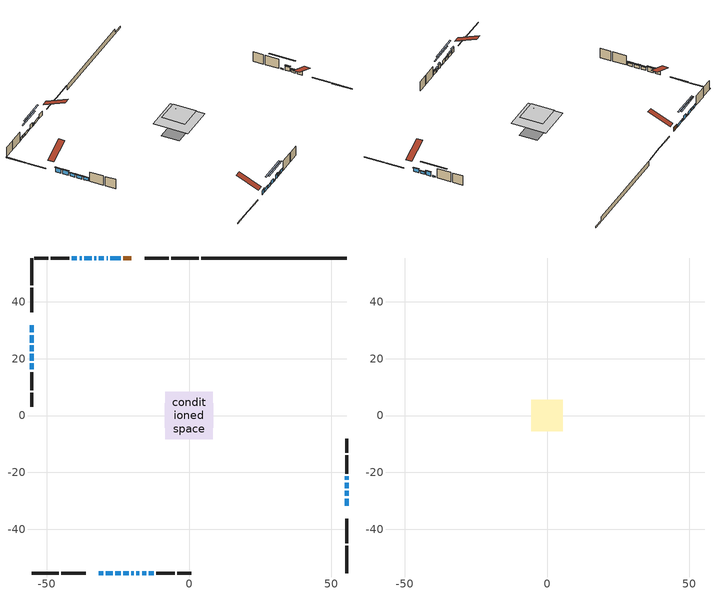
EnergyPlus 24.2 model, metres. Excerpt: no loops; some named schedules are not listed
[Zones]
conditioned space
 floor outside (Floor1 construction): -1.05,-1.05 -1.05,1.05 1.05,1.05 1.05,-1.05 z0.18
 floor adiabatic (AdiabaticFloorConstruction): -8.29,-8.29 -8.29,8.29 8.29,8.29 8.29,-8.29 z2.62
 floor foundation (Slab1 construction): -8.45,-4.31 -8.45,4.31 8.45,4.31 8.45,-4.31 z-2.26
 wall outside (RimJoist1 construction): 3.38,55.37 -6.18,55.37 / -55.37,-55.37 -45.81,-55.37 / -55.37,55.37 -55.37,45.81 / 55.37,-55.37 55.37,-45.81 z0.18:0.48
 wall outside (RimJoist2 construction): -7.11,55.37 -15.61,55.37 / -44.88,-55.37 -36.38,-55.37 / -55.37,44.88 -55.37,36.38 / 55.37,-44.88 55.37,-36.38 z0.18:0.48
 wall outside (AdiabaticWallConstruction 1): -20.32,55.37 -23.07,55.37 z0.18:2.21
 wall outside (AdiabaticWallConstruction): 55.37,-31.66 55.37,-29.22 / -23.08,-55.37 -21.25,-55.37 z0.18:2.01; -31.66,-55.37 -30.14,-55.37 / -55.37,31.66 -55.37,29.22 / -55.37,28.29 -55.37,25.55 / 55.37,-25.54 55.37,-23.55 / -18.48,-55.37 -17.41,-55.37 z0.18:2.31; 55.37,-28.29 55.37,-26.46 / -24,55.37 -27.66,55.37 / -28.58,55.37 -28.97,55.37 / -25.84,-55.37 -24.01,-55.37 / -34.19,55.37 -36.86,55.37 / -37.79,55.37 -38.47,55.37 / -39.4,55.37 -41.23,55.37 / -16.49,-55.37 -15.11,-55.37 z0.18:1.4; -29.21,-55.37 -26.77,-55.37 / -55.37,24.62 -55.37,22.64 / -55.37,21.71 -55.37,19.27 / -55.37,18.34 -55.37,16.21 / -14.19,-55.37 -12.36,-55.37 z0.18:1.7; 55.37,-22.63 55.37,-21.41 / -32.65,55.37 -33.26,55.37 / -20.33,-55.37 -19.41,-55.37 z0.18:0.79; -29.89,55.37 -31.72,55.37 z0.18:2.21
 wall outside (Wall1 construction): -42.16,55.37 -48.59,55.37 / -11.43,-55.37 -5,-55.37 / -55.37,15.28 -55.37,8.85 / 55.37,-20.48 55.37,-14.05 z0.18:5.06
 wall outside (Wall2 construction): -49.52,55.37 -54.44,55.37 / -4.07,-55.37 0.85,-55.37 / -55.37,7.92 -55.37,3 / 55.37,-13.12 55.37,-8.2 z0.18:5.06
 wall foundation (FoundationWall1 construction): 4.31,55.37,-2.26 4.31,55.37,0.18 50.26,55.37,0.18 50.26,55.37,-1.53 55.37,55.37,-1.53 55.37,55.37,-2.26
 window (WindowConstruction): 55.37,-31.66 55.37,-29.22 z0.18:2.01
 window (WindowConstruction 8): -31.66,-55.37 -30.14,-55.37 z0.18:2.31
 window (WindowConstruction 9): -55.37,31.66 -55.37,29.22 z0.18:2.31
 window (WindowConstruction 10): -55.37,28.29 -55.37,25.55 z0.18:2.31
 window (WindowConstruction 11): 55.37,-28.29 55.37,-26.47 z0.18:1.4
 window (WindowConstruction 12): -24,55.37 -27.66,55.37 z0.18:1.4
 window (WindowConstruction 13): -28.58,55.37 -28.97,55.37 z0.18:1.4
 window (WindowConstruction 14): -29.21,-55.37 -26.77,-55.37 z0.18:1.7
 window (WindowConstruction 1): 55.37,-25.54 55.37,-23.56 z0.18:2.31
 window (WindowConstruction 15): -25.84,-55.37 -24.01,-55.37 z0.18:1.4
 window (WindowConstruction 16): -55.37,24.62 -55.37,22.64 z0.18:1.7
 window (WindowConstruction 17): -55.37,21.71 -55.37,19.27 z0.18:1.7
 window (WindowConstruction 18): -55.37,18.34 -55.37,16.21 z0.18:1.7
 window (WindowConstruction 19): 55.37,-22.63 55.37,-21.41 z0.18:0.79
 window (WindowConstruction 20): -29.89,55.37 -31.72,55.37 z0.18:2.21
 window (WindowConstruction 21): -32.65,55.37 -33.26,55.37 z0.18:0.79
 window (WindowConstruction 22): -23.08,-55.37 -21.25,-55.37 z0.18:2.01
 window (WindowConstruction 2): -34.19,55.37 -36.86,55.37 z0.18:1.4
 window (WindowConstruction 23): -20.33,-55.37 -19.41,-55.37 z0.18:0.79
 window (WindowConstruction 3): -37.79,55.37 -38.47,55.37 z0.18:1.4
 window (WindowConstruction 4): -39.4,55.37 -41.23,55.37 z0.18:1.4
 window (WindowConstruction 5): -18.48,-55.37 -17.42,-55.37 z0.18:2.31
 window (WindowConstruction 6): -16.49,-55.37 -15.11,-55.37 z0.18:1.4
 window (WindowConstruction 7): -14.19,-55.37 -12.36,-55.37 z0.18:1.7
 door (Door): -20.32,55.37 -23.07,55.37 z0.18:2.21
 ceiling adiabatic (AdiabaticFloorConstruction): 8.29,-8.29 8.29,8.29 -8.29,8.29 -8.29,-8.29 z2.62
 roof outside (Roof2 construction): -2.94,2.94 -2.94,-2.94 2.94,-2.94 2.94,2.94 z5.06
attic - vented
 floor to conditioned space (Floor2 construction Reversed): -5.49,-5.49 -5.49,5.49 5.49,5.49 5.49,-5.49 z5.06
 roof outside (Roof1 construction): -19.39,55.37,5.06 -19.39,44.82,9.45 -16.54,44.82,9.45 -16.54,55.37,5.06; -32.59,-55.37,5.06 -32.59,-44.82,9.45 -35.45,-44.82,9.45 -35.45,-55.37,5.06; -55.37,32.59,5.06 -44.82,32.59,9.45 -44.82,35.45,9.45 -55.37,35.45,5.06; 55.37,-32.59,5.06 44.82,-32.59,9.45 44.82,-35.45,9.45 55.37,-35.45,5.06
shading: 55.37,-28.92 55.37,-31.96 55.78,-31.96 55.78,-28.92 z2.31; -29.84,-55.37 -31.96,-55.37 -31.96,-55.78 -29.84,-55.78 z2.61; -55.37,28.92 -55.37,31.96 -55.78,31.96 -55.78,28.92 z2.61; -55.37,25.25 -55.37,28.59 -55.78,28.59 -55.78,25.25 z2.61; 55.37,-26.17 55.37,-28.59 55.78,-28.59 55.78,-26.17 z1.7; -26.47,-55.37 -29.51,-55.37 -29.51,-55.78 -26.47,-55.78 z2; 55.37,-23.26 55.37,-25.84 55.78,-25.84 55.78,-23.26 z2.61; -23.71,-55.37 -26.14,-55.37 -26.14,-55.78 -23.71,-55.78 z1.7; -55.37,22.34 -55.37,24.92 -55.78,24.92 -55.78,22.34 z2; -55.37,18.97 -55.37,22.01 -55.78,22.01 -55.78,18.97 z2; -55.37,15.91 -55.37,18.64 -55.78,18.64 -55.78,15.91 z2; 55.37,-15.72 55.37,-28.32 55.78,-28.32 55.78,-15.72 z6.48; -37.41,55.37 -24.2,55.37 -24.2,55.78 -37.41,55.78 z7.9; -38.95,55.37 -26.96,55.37 -26.96,55.78 -38.95,55.78 z6.48; -15.56,-55.37 -28.77,-55.37 -28.77,-55.78 -15.56,-55.78 z7.7; -13.72,-55.37 -26.02,-55.37 -26.02,-55.78 -13.72,-55.78 z6.48; -17.12,-55.37 -18.78,-55.37 -18.78,-55.78 -17.12,-55.78 z2.61; -14.82,-55.37 -16.78,-55.37 -16.78,-55.78 -14.82,-55.78 z1.7; -12.06,-55.37 -14.48,-55.37 -14.48,-55.78 -12.06,-55.78 z2
[Building]
Building 1: Terrain=Suburbs
[Site:Location]
Vancouver Intl AP_BC: Latitude {deg}=49.19; Longitude {deg}=-123.18; Time Zone {hr}=-8; Elevation {m}=4; Keep Site Location Information=Yes
[Site:GroundTemperature:Shallow]
8.06451, 6.96315, 6.87495, 7.3976, 9.49575, 11.5841, 13.3946, 14.5416, 14.639, 13.7062, 11.9418, 9.91751
[Site:WaterMainsTemperature]
Calculation Method=Schedule; Temperature Schedule=mains temperature schedule
[Material] Roughness=Rough; Thermal Absorptance=0.9
Name | Thickness {m} | Conductivity {W/m-K} | Density {kg/m3} | Specific Heat {J/kg-K} | Solar Absorptance | Visible Absorptance
asphalt or fiberglass shingles | 0.00635 | 0.162714 | 1121.4 | 1465.45 | 0.4 | 0.4
ceiling loosefill ins | 0.254 | 0.0480833 | 16.02 | 1046.75 | 0.7 | 0.7
ceiling stud and cavity | 0.1397 | 0.158674 | 65.682 | 1177.47 | 0.7 | 0.7
concrete 4.0 in. | 0.1016 | 1.803125 | 2242.8 | 837.4 | 0.7 | 0.7
concrete 8.0 in. | 0.2032 | 1.803125 | 2242.8 | 837.4 | 0.7 | 0.7
door material | 0.04445 | 0.0451087 | 512.64 | 1214.23 | 0.7 | 0.7
exterior vertical ins | 0.0363136 | 0.029427 | 32.04 | 1214.23 | 0.7 | 0.7
floor covering | 0.0127 | 0.0433444 | 54.468 | 1339.84 | 0.6 | 0.6
floor rigid ins | 0.103632 | 0.029427 | 32.04 | 1214.23 | 0.7 | 0.7
floor rigid ins 1; wall rigid ins 1 | 0.512978 | 0.029427 | 32.04 | 1214.23 | 0.7 | 0.7
floor stud and cavity | 0.1397 | 0.219045 | 92.3553 | 1139.71 | 0.7 | 0.7
floor stud and cavity 1 | 0.1397 | 1.75129 | 37.0049 | 1207.88 | 0.7 | 0.7
furniture material conditioned space 1 | 0.1524 | 0.115458 | 640.8 | 1214.23 | 0.6 | 0.6
gypsum board | 0.0127 | 0.160291 | 801 | 837.4 | 0.6 | 0.6
gypsum board 1 | 0.0127 | 0.160291 | 801 | 837.4 | 0.7 | 0.7
osb sheathing 0.5 in. | 0.0127 | 0.115458 | 512.64 | 1214.23 | 0.7 | 0.7
osb sheathing 0.75 in. | 0.01905 | 0.115458 | 512.64 | 1214.23 | 0.7 | 0.7
osb sheathing 2.0 in. | 0.0508 | 0.115458 | 512.64 | 1214.23 | 0.7 | 0.7
rim joist rigid ins; roof rigid ins; wall rigid ins | 0.051816 | 0.029427 | 32.04 | 1214.23 | 0.7 | 0.7
rim joist stud and cavity | 0.0508 | 0.0371501 | 125.044 | 1163.47 | 0.6 | 0.6
rim joist stud and cavity 1 | 0.0508 | 0.0348186 | 125.044 | 1163.47 | 0.6 | 0.6
roof stud and cavity | 0.2032 | 0.114833 | 78.34581 | 1123.46 | 0.7 | 0.7
wall stud and cavity | 0.1397 | 0.278387 | 139.0536 | 1170.24 | 0.7 | 0.7
wall stud and cavity 1 | 0.1397 | 0.333365 | 139.0536 | 1170.24 | 0.7 | 0.7
wall stud and cavity 2 | 0.0889 | 0.380278 | 52.3479 | 1209.89 | 0.7 | 0.7
wall stud and cavity 3 | 0.0889 | 0.391764 | 83.0341 | 1211.67 | 0.7 | 0.7
wood siding | 0.0254 | 0.102417 | 544.68 | 1172.36 | 0.4 | 0.4
wood siding 1; wood siding 2; wood siding 3 | 0.0254 | 0.102417 | 544.68 | 1172.36 | 0.7 | 0.7
[WindowMaterial:SimpleGlazingSystem]
Name | U-Factor {W/m2-K} | Solar Heat Gain Coefficient
WindowMaterial | 2.87818 | 0.7
WindowMaterial 1 | 2.87931 | 0.7
WindowMaterial 10 | 2.98776 | 0.6
WindowMaterial 11 | 2.91111 | 0.68
WindowMaterial 12 | 2.89067 | 0.69
WindowMaterial 13 | 2.88499 | 0.7
WindowMaterial 14 | 2.88953 | 0.69
WindowMaterial 15 | 2.96789 | 0.62
WindowMaterial 16 | 2.918492 | 0.67
WindowMaterial 17 | 3.06555 | 0.49
WindowMaterial 18 | 2.8867 | 0.7
WindowMaterial 19 | 2.97868 | 0.61
WindowMaterial 2 | 2.93212 | 0.66
WindowMaterial 3 | 2.95029 | 0.64
WindowMaterial 4 | 2.904297 | 0.68
WindowMaterial 5 | 2.9077 | 0.68
WindowMaterial 6 | 2.915653 | 0.67
WindowMaterial 7 | 2.89408 | 0.69
WindowMaterial 8 | 2.8725 | 0.71
WindowMaterial 9 | 2.870229 | 0.71
[Construction]
AdiabaticFloorConstruction: floor stud and cavity 1, floor rigid ins 1, osb sheathing 0.75 in., floor covering
AdiabaticWallConstruction: wood siding 2, wall rigid ins 1, wall stud and cavity 2, gypsum board
AdiabaticWallConstruction 1: wood siding 3, wall rigid ins 1, wall stud and cavity 2, gypsum board
Door: door material
Floor1 construction: floor stud and cavity, floor rigid ins, osb sheathing 0.75 in., floor covering
Floor2 construction Reversed: gypsum board, ceiling stud and cavity, ceiling loosefill ins
FoundationWall1 construction: concrete 8.0 in., gypsum board 1
furniture construction conditioned space 1: furniture material conditioned space 1
PartitionWallConstruction: gypsum board, wall stud and cavity 3, gypsum board
RimJoist1 construction: wood siding 1, rim joist rigid ins, osb sheathing 2.0 in., rim joist stud and cavity
RimJoist2 construction: wood siding 1, rim joist rigid ins, osb sheathing 2.0 in., rim joist stud and cavity 1
Roof1 construction: asphalt or fiberglass shingles
Roof2 construction: asphalt or fiberglass shingles, roof rigid ins, osb sheathing 0.75 in., roof stud and cavity, gypsum board
Slab1 construction: concrete 4.0 in.
Wall1 construction: wood siding, wall rigid ins, osb sheathing 0.5 in., wall stud and cavity, gypsum board
Wall2 construction: wood siding, wall rigid ins, osb sheathing 0.5 in., wall stud and cavity 1, gypsum board
WindowConstruction: WindowMaterial
WindowConstruction 1: WindowMaterial 1
WindowConstruction 10: WindowMaterial 9
WindowConstruction 11; WindowConstruction 12; WindowConstruction 15; WindowConstruction 4: WindowMaterial 4
WindowConstruction 13: WindowMaterial 10
WindowConstruction 14: WindowMaterial 11
WindowConstruction 16: WindowMaterial 12
WindowConstruction 17: WindowMaterial 13
WindowConstruction 18: WindowMaterial 14
WindowConstruction 19: WindowMaterial 15
WindowConstruction 2; WindowConstruction 8: WindowMaterial 2
WindowConstruction 20: WindowMaterial 16
WindowConstruction 21: WindowMaterial 17
WindowConstruction 22: WindowMaterial 18
WindowConstruction 23: WindowMaterial 19
WindowConstruction 3: WindowMaterial 3
WindowConstruction 5: WindowMaterial 5
WindowConstruction 6: WindowMaterial 6
WindowConstruction 7: WindowMaterial 7
WindowConstruction 9: WindowMaterial 8
[Zone] Multiplier=1; Part of Total Floor Area=Yes
Name | Volume {m3}
attic - vented | 84.8872
conditioned space | 1203.3
[Space]
Name | Zone | Volume {m3}
attic - vented 1 | attic - vented | 84.8872
conditioned space 1 | conditioned space | 1203.3
[ZoneInfiltration:EffectiveLeakageArea]
infil attic - vented 1: Zone or Space=attic - vented 1; Schedule=Always On Discrete; Effective Air Leakage Area {cm2}=4989.93; Stack Coefficient=0.000305694; Wind Coefficient=1.18131e-05
[ZoneMixing]
whole house fan mix: Zone or Space=attic - vented; Schedule=Always On Continuous; Design Flow Rate Calculation Method=Flow/Zone; Design Flow Rate {m3/s}=0; Source Zone or Space=conditioned space
[SurfaceProperty:ExposedFoundationPerimeter]
Slab1: Exposed Perimeter Calculation Method=TotalExposedPerimeter; Total Exposed Perimeter {m}=51.055
[InternalMass] Zone or ZoneList=conditioned space; Space or SpaceList=conditioned space 1
Name | Construction | Surface Area {m2}
furniture mass conditioned space 1 | furniture construction conditioned space 1 | 169.972
partition wall mass | PartitionWallConstruction | 424.93
[Lights]
interior lighting: Zone or ZoneList or Space or SpaceList=conditioned space 1; Schedule=interior lighting schedule; Design Level Calculation Method=LightingLevel; Lighting Level {W}=343.2; Return Air Fraction=0; Fraction Radiant=0.6; Fraction Visible=0.2; Fraction Replaceable=1
[People]
occupants: Zone or ZoneList or Space or SpaceList=conditioned space 1; Number of People Schedule=occupants schedule; Number of People Calculation Method=People; Number of People=3; Fraction Radiant=0.314171; Sensible Heat Fraction=0.56303; Activity Level Schedule=occupants activity schedule; Carbon Dioxide Generation Rate {m3/s-W}=0; Enable ASHRAE 55 Comfort Warnings=No; Mean Radiant Temperature Calculation Type=EnclosureAveraged
[ElectricEquipment] Zone or ZoneList or Space or SpaceList=conditioned space 1; Design Level Calculation Method=EquipmentLevel
Name | Schedule | Design Level {W} | Fraction Latent | Fraction Radiant | Fraction Lost
clothes dryer | clothes dryer schedule | 140.772 | 0.015 | 0.081 | 0.85
clothes washer | clothes washer schedule | 32.1985 | 0.03 | 0.162 | 0.7
cooking range | cooking range schedule | 215.147 | 0.08 | 0.432 | 0.2
dishwasher | dishwasher schedule | 66.8632 | 0.3 | 0.18 | 0.4
fridge | fridge schedule | 72.9452 | 0 | 0.6 | 0
mech vent bath fan 0 | mech vent bath fan 0 schedule | 50.2 | 0 | 0 | 1
mech vent bath fan 1 | mech vent bath fan 1 schedule | 50.2 | 0 | 0 | 1
mech vent house fan | mech vent house fan schedule | 0 | 0 | 0 | 1
mech vent house fan cfis | mech vent house fan cfis schedule | 0 | 0 | 0 | 0
mech vent range fan 0 | mech vent range fan 0 schedule | 57 | 0 | 0 | 1
misc plug loads | misc plug loads schedule | 494.7 | 0.045 | 0.513 | 0.1
whole house fan | Always On Discrete | 0 | 0 | 0 | 1
[OtherEquipment] Zone or ZoneList or Space or SpaceList=conditioned space 1; Design Level Calculation Method=EquipmentLevel
Name | Fuel Type | Schedule | Design Level {W} | Fraction Latent | Fraction Radiant | Fraction Lost
clothes dryer 1 | Electricity | clothes dryer schedule | 0 | 0.015 | 0.081 | 0.85
cooking range 1 | Electricity | cooking range schedule | 0 | 0.08 | 0.432 | 0.2
general water use latent | None | general water use schedule | 62.594 | 1 | 0 | 0
general water use sensible | None | general water use schedule | -61.6891 | 0 | 0.6 | 0
mech vent house fan latent load | None | Always On Discrete | 0 | 1 | 0 | 0
mech vent house fan sensible load | None | Always On Discrete | 0 | 0 | 0 | 0
water heater energy adjustment1 | NaturalGas | Always On Discrete | 0.01 | 0 | 0 | 1
[ZoneInfiltration:DesignFlowRate] Zone or ZoneList or Space or SpaceList=conditioned space 1; Schedule=Always On Discrete; Design Flow Rate Calculation Method=Flow/Zone; Design Flow Rate {m3/s}=0
infil flow; natural vent flow; whole house fan flow
[Foundation:Kiva]
Foundation Kiva 1: Initial Indoor Air Temperature {C}=18; Wall Height Above Grade {m}=0.179984; Wall Depth Below Slab {m}=0.2032; Custom Block Material Name 1=exterior vertical ins; Custom Block Depth 1 {m}=2.43998; Custom Block X Position 1 {m}=0.2159; Custom Block Z Position 1 {m}=0
[Foundation:Kiva:Settings]
Soil Conductivity {W/m-K}=0.849921; Soil Density {kg/m3}=1842.3; Soil Specific Heat {J/kg-K}=418.7; Ground Solar Absorptivity=0.9; Ground Thermal Absorptivity=0.9; Ground Surface Roughness {m}=0.03; Far-Field Width {m}=40; Deep-Ground Boundary Condition=ZeroFlux; Deep-Ground Depth {m}=40; Minimum Cell Dimension {m}=0.2; Maximum Cell Growth Coefficient=3; Simulation Timestep=Timestep
[Exterior:Lights]
exterior lighting: Schedule=exterior lighting schedule; Design Level {W}=75.6
[Schedule:Constant]
Name | Hourly Value
Always On Continuous; mech vent house fan schedule; mech vent house fan cfis schedule; Always On Discrete | 1
occupants activity schedule | 117.228
fridge schedule | 0
[Schedule:Week:Daily]
interior lighting schedule Week Rule - Jan1-Jan27: interior lighting schedule day, interior lighting schedule day, interior lighting schedule day, interior lighting schedule day, interior lighting schedule day, interior lighting schedule day, interior lighting schedule day, interior lighting schedule default day, interior lighting schedule default day, interior lighting schedule default day, interior lighting schedule default day, interior lighting schedule default day
interior lighting schedule Week Rule - Jan28-Feb3: interior lighting schedule day, interior lighting schedule day, interior lighting schedule day, interior lighting schedule day, interior lighting schedule day 1, interior lighting schedule day 1, interior lighting schedule day 1, interior lighting schedule default day, interior lighting schedule default day, interior lighting schedule default day, interior lighting schedule default day, interior lighting schedule default day
interior lighting schedule Week Rule - Feb4-Feb24: interior lighting schedule day 1, interior lighting schedule day 1, interior lighting schedule day 1, interior lighting schedule day 1, interior lighting schedule day 1, interior lighting schedule day 1, interior lighting schedule day 1, interior lighting schedule default day, interior lighting schedule default day, interior lighting schedule default day, interior lighting schedule default day, interior lighting schedule default day
interior lighting schedule Week Rule - Feb25-Mar3: interior lighting schedule day 1, interior lighting schedule day 1, interior lighting schedule day 1, interior lighting schedule day 1, interior lighting schedule day 2, interior lighting schedule day 2, interior lighting schedule day 2, interior lighting schedule default day, interior lighting schedule default day, interior lighting schedule default day, interior lighting schedule default day, interior lighting schedule default day
interior lighting schedule Week Rule - Mar4-Mar31: interior lighting schedule day 2, interior lighting schedule day 2, interior lighting schedule day 2, interior lighting schedule day 2, interior lighting schedule day 2, interior lighting schedule day 2, interior lighting schedule day 2, interior lighting schedule default day, interior lighting schedule default day, interior lighting schedule default day, interior lighting schedule default day, interior lighting schedule default day
interior lighting schedule Week Rule - Apr1-Apr28: interior lighting schedule day 3, interior lighting schedule day 3, interior lighting schedule day 3, interior lighting schedule day 3, interior lighting schedule day 3, interior lighting schedule day 3, interior lighting schedule day 3, interior lighting schedule default day, interior lighting schedule default day, interior lighting schedule default day, interior lighting schedule default day, interior lighting schedule default day
interior lighting schedule Week Rule - Apr29-May5: interior lighting schedule day 3, interior lighting schedule day 3, interior lighting schedule day 4, interior lighting schedule day 4, interior lighting schedule day 4, interior lighting schedule day 4, interior lighting schedule day 4, interior lighting schedule default day, interior lighting schedule default day, interior lighting schedule default day, interior lighting schedule default day, interior lighting schedule default day
interior lighting schedule Week Rule - May6-May26: interior lighting schedule day 4, interior lighting schedule day 4, interior lighting schedule day 4, interior lighting schedule day 4, interior lighting schedule day 4, interior lighting schedule day 4, interior lighting schedule day 4, interior lighting schedule default day, interior lighting schedule default day, interior lighting schedule default day, interior lighting schedule default day, interior lighting schedule default day
interior lighting schedule Week Rule - May27-Jun2: interior lighting schedule day 4, interior lighting schedule day 4, interior lighting schedule day 4, interior lighting schedule day 4, interior lighting schedule day 4, interior lighting schedule day 5, interior lighting schedule day 5, interior lighting schedule default day, interior lighting schedule default day, interior lighting schedule default day, interior lighting schedule default day, interior lighting schedule default day
interior lighting schedule Week Rule - Jun3-Jun30: interior lighting schedule day 5, interior lighting schedule day 5, interior lighting schedule day 5, interior lighting schedule day 5, interior lighting schedule day 5, interior lighting schedule day 5, interior lighting schedule day 5, interior lighting schedule default day, interior lighting schedule default day, interior lighting schedule default day, interior lighting schedule default day, interior lighting schedule default day
interior lighting schedule Week Rule - Jul1-Jul28: interior lighting schedule day 6, interior lighting schedule day 6, interior lighting schedule day 6, interior lighting schedule day 6, interior lighting schedule day 6, interior lighting schedule day 6, interior lighting schedule day 6, interior lighting schedule default day, interior lighting schedule default day, interior lighting schedule default day, interior lighting schedule default day, interior lighting schedule default day
interior lighting schedule Week Rule - Jul29-Aug4: interior lighting schedule day 6, interior lighting schedule day 6, interior lighting schedule day 6, interior lighting schedule day 7, interior lighting schedule day 7, interior lighting schedule day 7, interior lighting schedule day 7, interior lighting schedule default day, interior lighting schedule default day, interior lighting schedule default day, interior lighting schedule default day, interior lighting schedule default day
interior lighting schedule Week Rule - Aug5-Aug25: interior lighting schedule day 7, interior lighting schedule day 7, interior lighting schedule day 7, interior lighting schedule day 7, interior lighting schedule day 7, interior lighting schedule day 7, interior lighting schedule day 7, interior lighting schedule default day, interior lighting schedule default day, interior lighting schedule default day, interior lighting schedule default day, interior lighting schedule default day
interior lighting schedule Week Rule - Aug26-Sep1: interior lighting schedule day 7, interior lighting schedule day 7, interior lighting schedule day 7, interior lighting schedule day 7, interior lighting schedule day 7, interior lighting schedule day 7, interior lighting schedule day 8, interior lighting schedule default day, interior lighting schedule default day, interior lighting schedule default day, interior lighting schedule default day, interior lighting schedule default day
interior lighting schedule Week Rule - Sep2-Sep29: interior lighting schedule day 8, interior lighting schedule day 8, interior lighting schedule day 8, interior lighting schedule day 8, interior lighting schedule day 8, interior lighting schedule day 8, interior lighting schedule day 8, interior lighting schedule default day, interior lighting schedule default day, interior lighting schedule default day, interior lighting schedule default day, interior lighting schedule default day
interior lighting schedule Week Rule - Sep30-Oct6: interior lighting schedule day 8, interior lighting schedule day 9, interior lighting schedule day 9, interior lighting schedule day 9, interior lighting schedule day 9, interior lighting schedule day 9, interior lighting schedule day 9, interior lighting schedule default day, interior lighting schedule default day, interior lighting schedule default day, interior lighting schedule default day, interior lighting schedule default day
interior lighting schedule Week Rule - Oct7-Oct27: interior lighting schedule day 9, interior lighting schedule day 9, interior lighting schedule day 9, interior lighting schedule day 9, interior lighting schedule day 9, interior lighting schedule day 9, interior lighting schedule day 9, interior lighting schedule default day, interior lighting schedule default day, interior lighting schedule default day, interior lighting schedule default day, interior lighting schedule default day
interior lighting schedule Week Rule - Oct28-Nov3: interior lighting schedule day 9, interior lighting schedule day 9, interior lighting schedule day 9, interior lighting schedule day 9, interior lighting schedule day 10, interior lighting schedule day 10, interior lighting schedule day 10, interior lighting schedule default day, interior lighting schedule default day, interior lighting schedule default day, interior lighting schedule default day, interior lighting schedule default day
interior lighting schedule Week Rule - Nov4-Nov24: interior lighting schedule day 10, interior lighting schedule day 10, interior lighting schedule day 10, interior lighting schedule day 10, interior lighting schedule day 10, interior lighting schedule day 10, interior lighting schedule day 10, interior lighting schedule default day, interior lighting schedule default day, interior lighting schedule default day, interior lighting schedule default day, interior lighting schedule default day
interior lighting schedule Week Rule - Nov25-Dec1: interior lighting schedule day 10, interior lighting schedule day 10, interior lighting schedule day 10, interior lighting schedule day 10, interior lighting schedule day 10, interior lighting schedule day 10, interior lighting schedule day 11, interior lighting schedule default day, interior lighting schedule default day, interior lighting schedule default day, interior lighting schedule default day, interior lighting schedule default day
interior lighting schedule Week Rule - Dec2-Dec31: interior lighting schedule day 11, interior lighting schedule day 11, interior lighting schedule day 11, interior lighting schedule day 11, interior lighting schedule day 11, interior lighting schedule day 11, interior lighting schedule day 11, interior lighting schedule default day, interior lighting schedule default day, interior lighting schedule default day, interior lighting schedule default day, interior lighting schedule default day
occupants schedule Week Rule - Jan1-Dec31: occupants schedule day, occupants schedule day, occupants schedule day, occupants schedule day, occupants schedule day, occupants schedule day, occupants schedule day, occupants schedule default day, occupants schedule default day, occupants schedule default day, occupants schedule default day, occupants schedule default day
clothes dryer schedule Week Rule - Jan1-Dec31: clothes dryer schedule day, clothes dryer schedule day, clothes dryer schedule day, clothes dryer schedule day, clothes dryer schedule day, clothes dryer schedule day, clothes dryer schedule day, clothes dryer schedule default day, clothes dryer schedule default day, clothes dryer schedule default day, clothes dryer schedule default day, clothes dryer schedule default day
clothes washer schedule Week Rule - Jan1-Dec31: clothes washer schedule day, clothes washer schedule day, clothes washer schedule day, clothes washer schedule day, clothes washer schedule day, clothes washer schedule day, clothes washer schedule day, clothes washer schedule default day, clothes washer schedule default day, clothes washer schedule default day, clothes washer schedule default day, clothes washer schedule default day
cooking range schedule Week Rule - Jan1-Dec31: cooking range schedule day, cooking range schedule day, cooking range schedule day, cooking range schedule day, cooking range schedule day, cooking range schedule day, cooking range schedule day, cooking range schedule default day, cooking range schedule default day, cooking range schedule default day, cooking range schedule default day, cooking range schedule default day
dishwasher schedule Week Rule - Jan1-Dec31: dishwasher schedule day, dishwasher schedule day, dishwasher schedule day, dishwasher schedule day, dishwasher schedule day, dishwasher schedule day, dishwasher schedule day, dishwasher schedule default day, dishwasher schedule default day, dishwasher schedule default day, dishwasher schedule default day, dishwasher schedule default day
mech vent bath fan 0 schedule Week Rule - Jan1-Dec31: mech vent bath fan 0 schedule day, mech vent bath fan 0 schedule day, mech vent bath fan 0 schedule day, mech vent bath fan 0 schedule day, mech vent bath fan 0 schedule day, mech vent bath fan 0 schedule day, mech vent bath fan 0 schedule day, mech vent bath fan 0 schedule default day, mech vent bath fan 0 schedule default day, mech vent bath fan 0 schedule default day, mech vent bath fan 0 schedule default day, mech vent bath fan 0 schedule default day
mech vent bath fan 1 schedule Week Rule - Jan1-Dec31: mech vent bath fan 1 schedule day, mech vent bath fan 1 schedule day, mech vent bath fan 1 schedule day, mech vent bath fan 1 schedule day, mech vent bath fan 1 schedule day, mech vent bath fan 1 schedule day, mech vent bath fan 1 schedule day, mech vent bath fan 1 schedule default day, mech vent bath fan 1 schedule default day, mech vent bath fan 1 schedule default day, mech vent bath fan 1 schedule default day, mech vent bath fan 1 schedule default day
mech vent range fan 0 schedule Week Rule - Jan1-Dec31: mech vent range fan 0 schedule day, mech vent range fan 0 schedule day, mech vent range fan 0 schedule day, mech vent range fan 0 schedule day, mech vent range fan 0 schedule day, mech vent range fan 0 schedule day, mech vent range fan 0 schedule day, mech vent range fan 0 schedule default day, mech vent range fan 0 schedule default day, mech vent range fan 0 schedule default day, mech vent range fan 0 schedule default day, mech vent range fan 0 schedule default day
misc plug loads schedule Week Rule - Jan1-Dec31: misc plug loads schedule day, misc plug loads schedule day, misc plug loads schedule day, misc plug loads schedule day, misc plug loads schedule day, misc plug loads schedule day, misc plug loads schedule day, misc plug loads schedule default day, misc plug loads schedule default day, misc plug loads schedule default day, misc plug loads schedule default day, misc plug loads schedule default day
general water use schedule Week Rule - Jan1-Dec31: general water use schedule day, general water use schedule day, general water use schedule day, general water use schedule day, general water use schedule day, general water use schedule day, general water use schedule day, general water use schedule default day, general water use schedule default day, general water use schedule default day, general water use schedule default day, general water use schedule default day
exterior lighting schedule Week Rule - Jan1-Jan27: exterior lighting schedule day, exterior lighting schedule day, exterior lighting schedule day, exterior lighting schedule day, exterior lighting schedule day, exterior lighting schedule day, exterior lighting schedule day, exterior lighting schedule default day, exterior lighting schedule default day, exterior lighting schedule default day, exterior lighting schedule default day, exterior lighting schedule default day
exterior lighting schedule Week Rule - Jan28-Feb3: exterior lighting schedule day, exterior lighting schedule day, exterior lighting schedule day, exterior lighting schedule day, exterior lighting schedule day 1, exterior lighting schedule day 1, exterior lighting schedule day 1, exterior lighting schedule default day, exterior lighting schedule default day, exterior lighting schedule default day, exterior lighting schedule default day, exterior lighting schedule default day
exterior lighting schedule Week Rule - Feb4-Feb24: exterior lighting schedule day 1, exterior lighting schedule day 1, exterior lighting schedule day 1, exterior lighting schedule day 1, exterior lighting schedule day 1, exterior lighting schedule day 1, exterior lighting schedule day 1, exterior lighting schedule default day, exterior lighting schedule default day, exterior lighting schedule default day, exterior lighting schedule default day, exterior lighting schedule default day
exterior lighting schedule Week Rule - Feb25-Mar3: exterior lighting schedule day 1, exterior lighting schedule day 1, exterior lighting schedule day 1, exterior lighting schedule day 1, exterior lighting schedule day 2, exterior lighting schedule day 2, exterior lighting schedule day 2, exterior lighting schedule default day, exterior lighting schedule default day, exterior lighting schedule default day, exterior lighting schedule default day, exterior lighting schedule default day
exterior lighting schedule Week Rule - Mar4-Mar31: exterior lighting schedule day 2, exterior lighting schedule day 2, exterior lighting schedule day 2, exterior lighting schedule day 2, exterior lighting schedule day 2, exterior lighting schedule day 2, exterior lighting schedule day 2, exterior lighting schedule default day, exterior lighting schedule default day, exterior lighting schedule default day, exterior lighting schedule default day, exterior lighting schedule default day
exterior lighting schedule Week Rule - Apr1-Apr28: exterior lighting schedule day 3, exterior lighting schedule day 3, exterior lighting schedule day 3, exterior lighting schedule day 3, exterior lighting schedule day 3, exterior lighting schedule day 3, exterior lighting schedule day 3, exterior lighting schedule default day, exterior lighting schedule default day, exterior lighting schedule default day, exterior lighting schedule default day, exterior lighting schedule default day
[Schedule:Year]
interior lighting schedule: interior lighting schedule Week Rule - Jan1-Jan27, 1, 1, 1, 27, interior lighting schedule Week Rule - Jan28-Feb3, 1, 28, 2, 3, interior lighting schedule Week Rule - Feb4-Feb24, 2, 4, 2, 24, interior lighting schedule Week Rule - Feb25-Mar3, 2, 25, 3, 3, interior lighting schedule Week Rule - Mar4-Mar31, 3, 4, 3, 31, interior lighting schedule Week Rule - Apr1-Apr28, 4, 1, 4, 28, interior lighting schedule Week Rule - Apr29-May5, 4, 29, 5, 5, interior lighting schedule Week Rule - May6-May26, 5, 6, 5, 26, interior lighting schedule Week Rule - May27-Jun2, 5, 27, 6, 2, interior lighting schedule Week Rule - Jun3-Jun30, 6, 3, 6, 30, interior lighting schedule Week Rule - Jul1-Jul28, 7, 1, 7, 28, interior lighting schedule Week Rule - Jul29-Aug4, 7, 29, 8, 4, interior lighting schedule Week Rule - Aug5-Aug25, 8, 5, 8, 25, interior lighting schedule Week Rule - Aug26-Sep1, 8, 26, 9, 1, interior lighting schedule Week Rule - Sep2-Sep29, 9, 2, 9, 29, interior lighting schedule Week Rule - Sep30-Oct6, 9, 30, 10, 6, interior lighting schedule Week Rule - Oct7-Oct27, 10, 7, 10, 27, interior lighting schedule Week Rule - Oct28-Nov3, 10, 28, 11, 3, interior lighting schedule Week Rule - Nov4-Nov24, 11, 4, 11, 24, interior lighting schedule Week Rule - Nov25-Dec1, 11, 25, 12, 1, interior lighting schedule Week Rule - Dec2-Dec31, 12, 2, 12, 31
occupants schedule: occupants schedule Week Rule - Jan1-Dec31, 1, 1, 12, 31
clothes dryer schedule: clothes dryer schedule Week Rule - Jan1-Dec31, 1, 1, 12, 31
clothes washer schedule: clothes washer schedule Week Rule - Jan1-Dec31, 1, 1, 12, 31
cooking range schedule: cooking range schedule Week Rule - Jan1-Dec31, 1, 1, 12, 31
dishwasher schedule: dishwasher schedule Week Rule - Jan1-Dec31, 1, 1, 12, 31
mech vent bath fan 0 schedule: mech vent bath fan 0 schedule Week Rule - Jan1-Dec31, 1, 1, 12, 31
mech vent bath fan 1 schedule: mech vent bath fan 1 schedule Week Rule - Jan1-Dec31, 1, 1, 12, 31
mech vent range fan 0 schedule: mech vent range fan 0 schedule Week Rule - Jan1-Dec31, 1, 1, 12, 31
misc plug loads schedule: misc plug loads schedule Week Rule - Jan1-Dec31, 1, 1, 12, 31
general water use schedule: general water use schedule Week Rule - Jan1-Dec31, 1, 1, 12, 31
exterior lighting schedule: exterior lighting schedule Week Rule - Jan1-Jan27, 1, 1, 1, 27, exterior lighting schedule Week Rule - Jan28-Feb3, 1, 28, 2, 3, exterior lighting schedule Week Rule - Feb4-Feb24, 2, 4, 2, 24, exterior lighting schedule Week Rule - Feb25-Mar3, 2, 25, 3, 3, exterior lighting schedule Week Rule - Mar4-Mar31, 3, 4, 3, 31, exterior lighting schedule Week Rule - Apr1-Apr28, 4, 1, 4, 28, exterior lighting schedule Week Rule - Apr29-May5, 4, 29, 5, 5, exterior lighting schedule Week Rule - May6-May26, 5, 6, 5, 26, exterior lighting schedule Week Rule - May27-Jun2, 5, 27, 6, 2, exterior lighting schedule Week Rule - Jun3-Jun30, 6, 3, 6, 30, exterior lighting schedule Week Rule - Jul1-Jul28, 7, 1, 7, 28, exterior lighting schedule Week Rule - Jul29-Aug4, 7, 29, 8, 4, exterior lighting schedule Week Rule - Aug5-Aug25, 8, 5, 8, 25, exterior lighting schedule Week Rule - Aug26-Sep1, 8, 26, 9, 1, exterior lighting schedule Week Rule - Sep2-Sep29, 9, 2, 9, 29, exterior lighting schedule Week Rule - Sep30-Oct6, 9, 30, 10, 6, exterior lighting schedule Week Rule - Oct7-Oct27, 10, 7, 10, 27, exterior lighting schedule Week Rule - Oct28-Nov3, 10, 28, 11, 3, exterior lighting schedule Week Rule - Nov4-Nov24, 11, 4, 11, 24, exterior lighting schedule Week Rule - Nov25-Dec1, 11, 25, 12, 1, exterior lighting schedule Week Rule - Dec2-Dec31, 12, 2, 12, 31
[Schedule:Compact]
mains temperature schedule: Through: 01/01, For: AllDays, Until: 24:00, 11.375, Through: 01/02, For: AllDays, Until: 24:00, 11.3367, Through: 01/03, For: AllDays, Until: 24:00, 11.2994, Through: 01/04, For: AllDays, Until: 24:00, 11.2628, Through: 01/05, For: AllDays, Until: 24:00, 11.2267, Through: 01/06, For: AllDays, Until: 24:00, 11.1917, Through: 01/07, For: AllDays, Until: 24:00, 11.1578, Through: 01/08, For: AllDays, Until: 24:00, 11.1244, Through: 01/09, For: AllDays, Until: 24:00, 11.0917, Through: 01/10, For: AllDays, Until: 24:00, 11.06, Through: 01/11, For: AllDays, Until: 24:00, 11.0289, Through: 01/12, For: AllDays, Until: 24:00, 10.9989, Through: 01/13, For: AllDays, Until: 24:00, 10.97, Through: 01/14, For: AllDays, Until: 24:00, 10.9417, Through: 01/15, For: AllDays, Until: 24:00, 10.9139, Through: 01/16, For: AllDays, Until: 24:00, 10.8878, Through: 01/17, For: AllDays, Until: 24:00, 10.8622, Through: 01/18, For: AllDays, Until: 24:00, 10.8372, Through: 01/19, For: AllDays, Until: 24:00, 10.8133, Through: 01/20, For: AllDays, Until: 24:00, 10.7906, Through: 01/21, For: AllDays, Until: 24:00, 10.7683, Through: 01/22, For: AllDays, Until: 24:00, 10.7478, Through: 01/23, For: AllDays, Until: 24:00, 10.7272, Through: 01/24, For: AllDays, Until: 24:00, 10.7083, Through: 01/25, For: AllDays, Until: 24:00, 10.69, Through: 01/26, For: AllDays, Until: 24:00, 10.6728, Through: 01/27, For: AllDays, Until: 24:00, 10.6567, Through: 01/28, For: AllDays, Until: 24:00, 10.6411, Through: 01/29, For: AllDays, Until: 24:00, 10.6267, Through: 01/30, For: AllDays, Until: 24:00, 10.6133, Through: 01/31, For: AllDays, Until: 24:00, 10.6011, Through: 02/01, For: AllDays, Until: 24:00, 10.59, Through: 02/02, For: AllDays, Until: 24:00, 10.5794, Through: 02/03, For: AllDays, Until: 24:00, 10.57, Through: 02/04, For: AllDays, Until: 24:00, 10.5617, Through: 02/05, For: AllDays, Until: 24:00, 10.5539, Through: 02/06, For: AllDays, Until: 24:00, 10.5478, Through: 02/07, For: AllDays, Until: 24:00, 10.5422, Through: 02/08, For: AllDays, Until: 24:00, 10.5378, Through: 02/09, For: AllDays, Until: 24:00, 10.5339, Through: 02/10, For: AllDays, Until: 24:00, 10.5317, Through: 02/11, For: AllDays, Until: 24:00, 10.53, Through: 02/12, For: AllDays, Until: 24:00, 10.53, Through: 02/13, For: AllDays, Until: 24:00, 10.5306, Through: 02/14, For: AllDays, Until: 24:00, 10.5317, Through: 02/15, For: AllDays, Until: 24:00, 10.5344, Through: 02/16, For: AllDays, Until: 24:00, 10.5378, Through: 02/17, For: AllDays, Until: 24:00, 10.5428, Through: 02/18, For: AllDays, Until: 24:00, 10.5483, Through: 02/19, For: AllDays, Until: 24:00, 10.5544, Through: 02/20, For: AllDays, Until: 24:00, 10.5622, Through: 02/21, For: AllDays, Until: 24:00, 10.5706, Through: 02/22, For: AllDays, Until: 24:00, 10.5806, Through: 02/23, For: AllDays, Until: 24:00, 10.5911, Through: 02/24, For: AllDays, Until: 24:00, 10.6022, Through: 02/25, For: AllDays, Until: 24:00, 10.615, Through: 02/26, For: AllDays, Until: 24:00, 10.6283, Through: 02/27, For: AllDays, Until: 24:00, 10.6428, Through: 02/28, For: AllDays, Until: 24:00, 10.6583, Through: 03/01, For: AllDays, Until: 24:00, 10.6744, Through: 03/02, For: AllDays, Until: 24:00, 10.6917, Through: 03/03, For: AllDays, Until: 24:00, 10.71, Through: 03/04, For: AllDays, Until: 24:00, 10.7294, Through: 03/05, For: AllDays, Until: 24:00, 10.7494, Through: 03/06, For: AllDays, Until: 24:00, 10.7706, Through: 03/07, For: AllDays, Until: 24:00, 10.7928, Through: 03/08, For: AllDays, Until: 24:00, 10.8161, Through: 03/09, For: AllDays, Until: 24:00, 10.84, Through: 03/10, For: AllDays, Until: 24:00, 10.8644, Through: 03/11, For: AllDays, Until: 24:00, 10.8906, Through: 03/12, For: AllDays, Until: 24:00, 10.9167, Through: 03/13, For: AllDays, Until: 24:00, 10.9444, Through: 03/14, For: AllDays, Until: 24:00, 10.9728, Through: 03/15, For: AllDays, Until: 24:00, 11.0022, Through: 03/16, For: AllDays, Until: 24:00, 11.0322, Through: 03/17, For: AllDays, Until: 24:00, 11.0633, Through: 03/18, For: AllDays, Until: 24:00, 11.095, Through: 03/19, For: AllDays, Until: 24:00, 11.1278, Through: 03/20, For: AllDays, Until: 24:00, 11.1611, Through: 03/21, For: AllDays, Until: 24:00, 11.1956, Through: 03/22, For: AllDays, Until: 24:00, 11.2306, Through: 03/23, For: AllDays, Until: 24:00, 11.2667, Through: 03/24, For: AllDays, Until: 24:00, 11.3033, Through: 03/25, For: AllDays, Until: 24:00, 11.3406, Through: 03/26, For: AllDays, Until: 24:00, 11.3789, Through: 03/27, For: AllDays, Until: 24:00, 11.4178, Through: 03/28, For: AllDays, Until: 24:00, 11.4572, Through: 03/29, For: AllDays, Until: 24:00, 11.4978, Through: 03/30, For: AllDays, Until: 24:00, 11.5389, Through: 03/31, For: AllDays, Until: 24:00, 11.5811, Through: 04/01, For: AllDays, Until: 24:00, 11.6233, Through: 04/02, For: AllDays, Until: 24:00, 11.6667, Through: 04/03, For: AllDays, Until: 24:00, 11.7106, Through: 04/04, For: AllDays, Until: 24:00, 11.755, Through: 04/05, For: AllDays, Until: 24:00, 11.8006, Through: 04/06, For: AllDays, Until: 24:00, 11.8461, Through: 04/07, For: AllDays, Until: 24:00, 11.8928, Through: 04/08, For: AllDays, Until: 24:00, 11.9394, Through: 04/09, For: AllDays, Until: 24:00, 11.9872, Through: 04/10, For: AllDays, Until: 24:00, 12.0356, Through: 04/11, For: AllDays, Until: 24:00, 12.0844, Through: 04/12, For: AllDays, Until: 24:00, 12.1333, Through: 04/13, For: AllDays, Until: 24:00, 12.1833, Through: 04/14, For: AllDays, Until: 24:00, 12.2339, Through: 04/15, For: AllDays, Until: 24:00, 12.2844, Through: 04/16, For: AllDays, Until: 24:00, 12.3361, Through: 04/17, For: AllDays, Until: 24:00, 12.3878, Through: 04/18, For: AllDays, Until: 24:00, 12.44, Through: 04/19, For: AllDays, Until: 24:00, 12.4928, Through: 04/20, For: AllDays, Until: 24:00, 12.5456, Through: 04/21, For: AllDays, Until: 24:00, 12.5994, Through: 04/22, For: AllDays, Until: 24:00, 12.6533, Through: 04/23, For: AllDays, Until: 24:00, 12.7072, Through: 04/24, For: AllDays, Until: 24:00, 12.7622, Through: 04/25, For: AllDays, Until: 24:00, 12.8172, Through: 04/26, For: AllDays, Until: 24:00, 12.8722, Through: 04/27, For: AllDays, Until: 24:00, 12.9278, Through: 04/28, For: AllDays, Until: 24:00, 12.9839, Through: 04/29, For: AllDays, Until: 24:00, 13.04, Through: 04/30, For: AllDays, Until: 24:00, 13.0961, Through: 05/01, For: AllDays, Until: 24:00, 13.1533, Through: 05/02, For: AllDays, Until: 24:00, 13.21, Through: 05/03, For: AllDays, Until: 24:00, 13.2672, Through: 05/04, For: AllDays, Until: 24:00, 13.3244, Through: 05/05, For: AllDays, Until: 24:00, 13.3817, Through: 05/06, For: AllDays, Until: 24:00, 13.4394, Through: 05/07, For: AllDays, Until: 24:00, 13.4972, Through: 05/08, For: AllDays, Until: 24:00, 13.555, Through: 05/09, For: AllDays, Until: 24:00, 13.6133, Through: 05/10, For: AllDays, Until: 24:00, 13.6711, Through: 05/11, For: AllDays, Until: 24:00, 13.7294, Through: 05/12, For: AllDays, Until: 24:00, 13.7878, Through: 05/13, For: AllDays, Until: 24:00, 13.8461, Through: 05/14, For: AllDays, Until: 24:00, 13.9044, Through: 05/15, For: AllDays, Until: 24:00, 13.9628, Through: 05/16, For: AllDays, Until: 24:00, 14.0211, Through: 05/17, For: AllDays, Until: 24:00, 14.0789, Through: 05/18, For: AllDays, Until: 24:00, 14.1372, Through: 05/19, For: AllDays, Until: 24:00, 14.1956, Through: 05/20, For: AllDays, Until: 24:00, 14.2533, Through: 05/21, For: AllDays, Until: 24:00, 14.3117, Through: 05/22, For: AllDays, Until: 24:00, 14.3694, Through: 05/23, For: AllDays, Until: 24:00, 14.4272, Through: 05/24, For: AllDays, Until: 24:00, 14.4844, Through: 05/25, For: AllDays, Until: 24:00, 14.5422, Through: 05/26, For: AllDays, Until: 24:00, 14.5994, Through: 05/27, For: AllDays, Until: 24:00, 14.6561, Through: 05/28, For: AllDays, Until: 24:00, 14.7128, Through: 05/29, For: AllDays, Until: 24:00, 14.7694, Through: 05/30, For: AllDays, Until: 24:00, 14.8261, Through: 05/31, For: AllDays, Until: 24:00, 14.8817, Through: 06/01, For: AllDays, Until: 24:00, 14.9378, Through: 06/02, For: AllDays, Until: 24:00, 14.9933, Through: 06/03, For: AllDays, Until: 24:00, 15.0483, Through: 06/04, For: AllDays, Until: 24:00, 15.1028, Through: 06/05, For: AllDays, Until: 24:00, 15.1572, Through: 06/06, For: AllDays, Until: 24:00, 15.2117, Through: 06/07, For: AllDays, Until: 24:00, 15.265, Through: 06/08, For: AllDays, Until: 24:00, 15.3183, Through: 06/09, For: AllDays, Until: 24:00, 15.3711, Through: 06/10, For: AllDays, Until: 24:00, 15.4239, Through: 06/11, For: AllDays, Until: 24:00, 15.4756, Through: 06/12, For: AllDays, Until: 24:00, 15.5272, Through: 06/13, For: AllDays, Until: 24:00, 15.5783, Through: 06/14, For: AllDays, Until: 24:00, 15.6289, Through: 06/15, For: AllDays, Until: 24:00, 15.6789, Through: 06/16, For: AllDays, Until: 24:00, 15.7283, Through: 06/17, For: AllDays, Until: 24:00, 15.7772, Through: 06/18, For: AllDays, Until: 24:00, 15.8261, Through: 06/19, For: AllDays, Until: 24:00, 15.8739, Through: 06/20, For: AllDays, Until: 24:00, 15.9211, Through: 06/21, For: AllDays, Until: 24:00, 15.9678, Through: 06/22, For: AllDays, Until: 24:00, 16.0139, Through: 06/23, For: AllDays, Until: 24:00, 16.0594, Through: 06/24, For: AllDays, Until: 24:00, 16.1044, Through: 06/25, For: AllDays, Until: 24:00, 16.1483, Through: 06/26, For: AllDays, Until: 24:00, 16.1922, Through: 06/27, For: AllDays, Until: 24:00, 16.235, Through: 06/28, For: AllDays, Until: 24:00, 16.2772, Through: 06/29, For: AllDays, Until: 24:00, 16.3183, Through: 06/30, For: AllDays, Until: 24:00, 16.3594, Through: 07/01, For: AllDays, Until: 24:00, 16.3994, Through: 07/02, For: AllDays, Until: 24:00, 16.4389, Through: 07/03, For: AllDays, Until: 24:00, 16.4772, Through: 07/04, For: AllDays, Until: 24:00, 16.515, Through: 07/05, For: AllDays, Until: 24:00, 16.5522, Through: 07/06, For: AllDays, Until: 24:00, 16.5883, Through: 07/07, For: AllDays, Until: 24:00, 16.6239, Through: 07/08, For: AllDays, Until: 24:00, 16.6583, Through: 07/09, For: AllDays, Until: 24:00, 16.6922, Through: 07/10, For: AllDays, Until: 24:00, 16.7256, Through: 07/11, For: AllDays, Until: 24:00, 16.7578, Through: 07/12, For: AllDays, Until: 24:00, 16.7889, Through: 07/13, For: AllDays, Until: 24:00, 16.8194, Through: 07/14, For: AllDays, Until: 24:00, 16.8489, Through: 07/15, For: AllDays, Until: 24:00, 16.8778, Through: 07/16, For: AllDays, Until: 24:00, 16.9056, Through: 07/17, For: AllDays, Until: 24:00, 16.9328, Through: 07/18, For: AllDays, Until: 24:00, 16.9589, Through: 07/19, For: AllDays, Until: 24:00, 16.9839, Through: 07/20, For: AllDays, Until: 24:00, 17.0083, Through: 07/21, For: AllDays, Until: 24:00, 17.0317, Through: 07/22, For: AllDays, Until: 24:00, 17.0544, Through: 07/23, For: AllDays, Until: 24:00, 17.0761, Through: 07/24, For: AllDays, Until: 24:00, 17.0967, Through: 07/25, For: AllDays, Until: 24:00, 17.1161, Through: 07/26, For: AllDays, Until: 24:00, 17.135, Through: 07/27, For: AllDays, Until: 24:00, 17.1528, Through: 07/28, For: AllDays, Until: 24:00, 17.1694, Through: 07/29, For: AllDays, Until: 24:00, 17.1856, Through: 07/30, For: AllDays, Until: 24:00, 17.2, Through: 07/31, For: AllDays, Until: 24:00, 17.2144, Through: 08/01, For: AllDays, Until: 24:00, 17.2272, Through: 08/02, For: AllDays, Until: 24:00, 17.2389, Through: 08/03, For: AllDays, Until: 24:00, 17.25, Through: 08/04, For: AllDays, Until: 24:00, 17.26, Through: 08/05, For: AllDays, Until: 24:00, 17.2689, Through: 08/06, For: AllDays, Until: 24:00, 17.2772, Through: 08/07, For: AllDays, Until: 24:00, 17.2839, Through: 08/08, For: AllDays, Until: 24:00, 17.29, Through: 08/09, For: AllDays, Until: 24:00, 17.295, Through: 08/10, For: AllDays, Until: 24:00, 17.2989, Through: 08/11, For: AllDays, Until: 24:00, 17.3022, Through: 08/12, For: AllDays, Until: 24:00, 17.3039, Through: 08/13, For: AllDays, Until: 24:00, 17.305, Through: 08/14, For: AllDays, Until: 24:00, 17.305, Through: 08/15, For: AllDays, Until: 24:00, 17.3039, Through: 08/16, For: AllDays, Until: 24:00, 17.3022, Through: 08/17, For: AllDays, Until: 24:00, 17.2989, Through: 08/18, For: AllDays, Until: 24:00, 17.295, Through: 08/19, For: AllDays, Until: 24:00, 17.29, Through: 08/20, For: AllDays, Until: 24:00, 17.2839, Through: 08/21, For: AllDays, Until: 24:00, 17.2772, Through: 08/22, For: AllDays, Until: 24:00, 17.2689, Through: 08/23, For: AllDays, Until: 24:00, 17.26, Through: 08/24, For: AllDays, Until: 24:00, 17.25, Through: 08/25, For: AllDays, Until: 24:00, 17.2394, Through: 08/26, For: AllDays, Until: 24:00, 17.2272, Through: 08/27, For: AllDays, Until: 24:00, 17.2144, Through: 08/28, For: AllDays, Until: 24:00, 17.2006, Through: 08/29, For: AllDays, Until: 24:00, 17.1856, Through: 08/30, For: AllDays, Until: 24:00, 17.1694, Through: 08/31, For: AllDays, Until: 24:00, 17.1528, Through: 09/01, For: AllDays, Until: 24:00, 17.135, Through: 09/02, For: AllDays, Until: 24:00, 17.1161, Through: 09/03, For: AllDays, Until: 24:00, 17.0967, Through: 09/04, For: AllDays, Until: 24:00, 17.0761, Through: 09/05, For: AllDays, Until: 24:00, 17.0544, Through: 09/06, For: AllDays, Until: 24:00, 17.0322, Through: 09/07, For: AllDays, Until: 24:00, 17.0089, Through: 09/08, For: AllDays, Until: 24:00, 16.9844, Through: 09/09, For: AllDays, Until: 24:00, 16.9589, Through: 09/10, For: AllDays, Until: 24:00, 16.9328, Through: 09/11, For: AllDays, Until: 24:00, 16.9061, Through: 09/12, For: AllDays, Until: 24:00, 16.8783, Through: 09/13, For: AllDays, Until: 24:00, 16.8494, Through: 09/14, For: AllDays, Until: 24:00, 16.8194, Through: 09/15, For: AllDays, Until: 24:00, 16.7894, Through: 09/16, For: AllDays, Until: 24:00, 16.7578, Through: 09/17, For: AllDays, Until: 24:00, 16.7256, Through: 09/18, For: AllDays, Until: 24:00, 16.6928, Through: 09/19, For: AllDays, Until: 24:00, 16.6589, Through: 09/20, For: AllDays, Until: 24:00, 16.6239, Through: 09/21, For: AllDays, Until: 24:00, 16.5889, Through: 09/22, For: AllDays, Until: 24:00, 16.5522, Through: 09/23, For: AllDays, Until: 24:00, 16.5156, Through: 09/24, For: AllDays, Until: 24:00, 16.4778, Through: 09/25, For: AllDays, Until: 24:00, 16.4389, Through: 09/26, For: AllDays, Until: 24:00, 16.3994, Through: 09/27, For: AllDays, Until: 24:00, 16.3594, Through: 09/28, For: AllDays, Until: 24:00, 16.3189, Through: 09/29, For: AllDays, Until: 24:00, 16.2772, Through: 09/30, For: AllDays, Until: 24:00, 16.235, Through: 10/01, For: AllDays, Until: 24:00, 16.1922, Through: 10/02, For: AllDays, Until: 24:00, 16.1489, Through: 10/03, For: AllDays, Until: 24:00, 16.1044, Through: 10/04, For: AllDays, Until: 24:00, 16.06, Through: 10/05, For: AllDays, Until: 24:00, 16.0144, Through: 10/06, For: AllDays, Until: 24:00, 15.9683, Through: 10/07, For: AllDays, Until: 24:00, 15.9217, Through: 10/08, For: AllDays, Until: 24:00, 15.8744, Through: 10/09, For: AllDays, Until: 24:00, 15.8261, Through: 10/10, For: AllDays, Until: 24:00, 15.7778, Through: 10/11, For: AllDays, Until: 24:00, 15.7289, Through: 10/12, For: AllDays, Until: 24:00, 15.6794, Through: 10/13, For: AllDays, Until: 24:00, 15.6294, Through: 10/14, For: AllDays, Until: 24:00, 15.5789, Through: 10/15, For: AllDays, Until: 24:00, 15.5278, Through: 10/16, For: AllDays, Until: 24:00, 15.4761, Through: 10/17, For: AllDays, Until: 24:00, 15.4244, Through: 10/18, For: AllDays, Until: 24:00, 15.3717, Through: 10/19, For: AllDays, Until: 24:00, 15.3189, Through: 10/20, For: AllDays, Until: 24:00, 15.2656, Through: 10/21, For: AllDays, Until: 24:00, 15.2117, Through: 10/22, For: AllDays, Until: 24:00, 15.1578, Through: 10/23, For: AllDays, Until: 24:00, 15.1033, Through: 10/24, For: AllDays, Until: 24:00, 15.0489, Through: 10/25, For: AllDays, Until: 24:00, 14.9933, Through: 10/26, For: AllDays, Until: 24:00, 14.9383, Through: 10/27, For: AllDays, Until: 24:00, 14.8822, Through: 10/28, For: AllDays, Until: 24:00, 14.8261, Through: 10/29, For: AllDays, Until: 24:00, 14.77, Through: 10/30, For: AllDays, Until: 24:00, 14.7133, Through: 10/31, For: AllDays, Until: 24:00, 14.6567, Through: 11/01, For: AllDays, Until: 24:00, 14.5994, Through: 11/02, For: AllDays, Until: 24:00, 14.5428, Through: 11/03, For: AllDays, Until: 24:00, 14.485, Through: 11/04, For: AllDays, Until: 24:00, 14.4278, Through: 11/05, For: AllDays, Until: 24:00, 14.37, Through: 11/06, For: AllDays, Until: 24:00, 14.3122, Through: 11/07, For: AllDays, Until: 24:00, 14.2539, Through: 11/08, For: AllDays, Until: 24:00, 14.1961, Through: 11/09, For: AllDays, Until: 24:00, 14.1378, Through: 11/10, For: AllDays, Until: 24:00, 14.0794, Through: 11/11, For: AllDays, Until: 24:00, 14.0217, Through: 11/12, For: AllDays, Until: 24:00, 13.9633, Through: 11/13, For: AllDays, Until: 24:00, 13.905, Through: 11/14, For: AllDays, Until: 24:00, 13.8467, Through: 11/15, For: AllDays, Until: 24:00, 13.7883, Through: 11/16, For: AllDays, Until: 24:00, 13.73, Through: 11/17, For: AllDays, Until: 24:00, 13.6717, Through: 11/18, For: AllDays, Until: 24:00, 13.6139, Through: 11/19, For: AllDays, Until: 24:00, 13.5556, Through: 11/20, For: AllDays, Until: 24:00, 13.4978, Through: 11/21, For: AllDays, Until: 24:00, 13.44, Through: 11/22, For: AllDays, Until: 24:00, 13.3822, Through: 11/23, For: AllDays, Until: 24:00, 13.325, Through: 11/24, For: AllDays, Until: 24:00, 13.2678, Through: 11/25, For: AllDays, Until: 24:00, 13.2106, Through: 11/26, For: AllDays, Until: 24:00, 13.1533, Through: 11/27, For: AllDays, Until: 24:00, 13.0967, Through: 11/28, For: AllDays, Until: 24:00, 13.0406, Through: 11/29, For: AllDays, Until: 24:00, 12.9844, Through: 11/30, For: AllDays, Until: 24:00, 12.9283, Through: 12/01, For: AllDays, Until: 24:00, 12.8728, Through: 12/02, For: AllDays, Until: 24:00, 12.8172, Through: 12/03, For: AllDays, Until: 24:00, 12.7622, Through: 12/04, For: AllDays, Until: 24:00, 12.7078, Through: 12/05, For: AllDays, Until: 24:00, 12.6533, Through: 12/06, For: AllDays, Until: 24:00, 12.5994, Through: 12/07, For: AllDays, Until: 24:00, 12.5461, Through: 12/08, For: AllDays, Until: 24:00, 12.4928, Through: 12/09, For: AllDays, Until: 24:00, 12.4406, Through: 12/10, For: AllDays, Until: 24:00, 12.3883, Through: 12/11, For: AllDays, Until: 24:00, 12.3361, Through: 12/12, For: AllDays, Until: 24:00, 12.285, Through: 12/13, For: AllDays, Until: 24:00, 12.2339, Through: 12/14, For: AllDays, Until: 24:00, 12.1839, Through: 12/15, For: AllDays, Until: 24:00, 12.1339, Through: 12/16, For: AllDays, Until: 24:00, 12.0844, Through: 12/17, For: AllDays, Until: 24:00, 12.0361, Through: 12/18, For: AllDays, Until: 24:00, 11.9878, Through: 12/19, For: AllDays, Until: 24:00, 11.94, Through: 12/20, For: AllDays, Until: 24:00, 11.8933, Through: 12/21, For: AllDays, Until: 24:00, 11.8467, Through: 12/22, For: AllDays, Until: 24:00, 11.8006, Through: 12/23, For: AllDays, Until: 24:00, 11.7556, Through: 12/24, For: AllDays, Until: 24:00, 11.7111, Through: 12/25, For: AllDays, Until: 24:00, 11.6672, Through: 12/26, For: AllDays, Until: 24:00, 11.6239, Through: 12/27, For: AllDays, Until: 24:00, 11.5811, Through: 12/28, For: AllDays, Until: 24:00, 11.5394, Through: 12/29, For: AllDays, Until: 24:00, 11.4983, Through: 12/30, For: AllDays, Until: 24:00, 11.4578, Through: 12/31, For: AllDays, Until: 24:00, 11.4183
